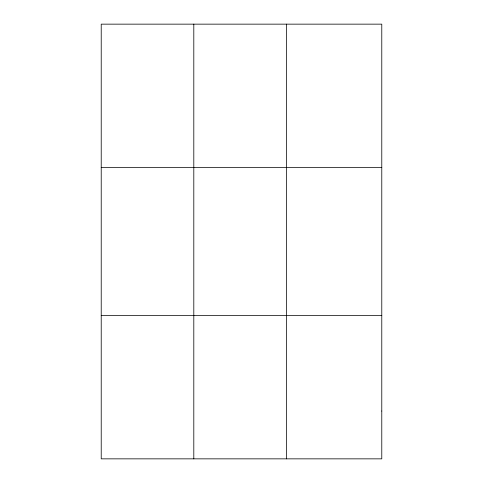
<?xml version="1.0" encoding="UTF-8"?>
<svg xmlns="http://www.w3.org/2000/svg" width="483" height="483" viewBox="0 0 483 483"><rect width="100%" height="100%" fill="white"/><g stroke="black" fill="none" stroke-linecap="round" stroke-linejoin="round"><path stroke-width="0.72" d="M193.804 24.15L193.804 458.85M286.389 24.15L286.389 458.85M101.219 167.601L381.781 167.601M101.219 315.399L381.781 315.399M381.781 411.033L381.781 458.85L101.219 458.85L101.219 24.15L381.781 24.15L381.781 411.033"/></g></svg>
